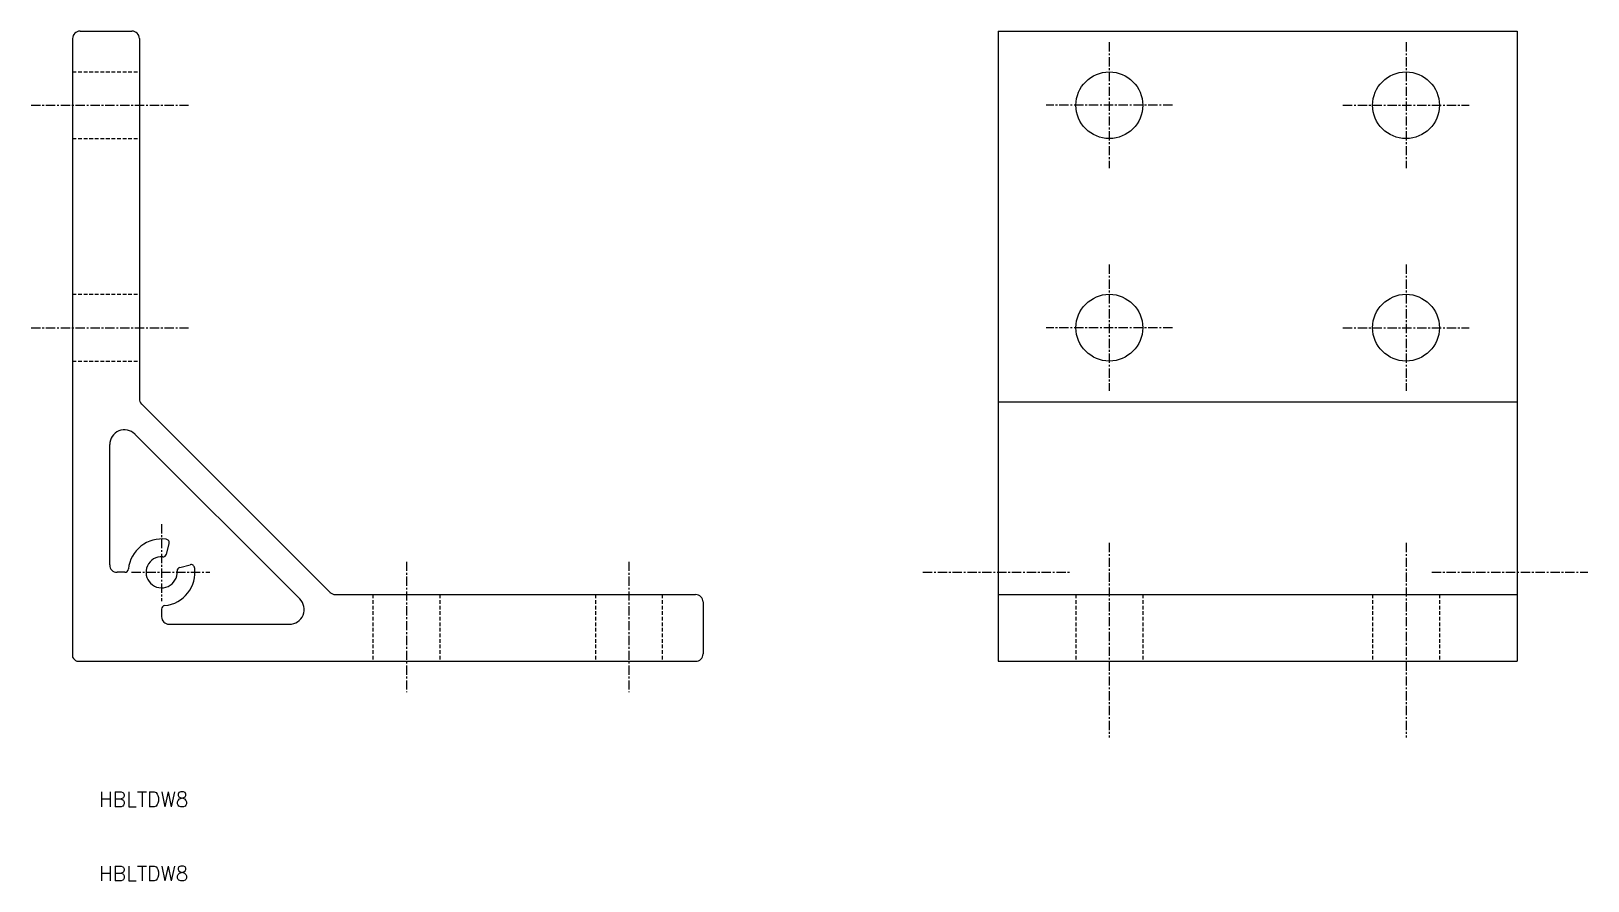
# Model space of a CAD drawing. Extents: x -18 to 192, y -42 to 73.
import ezdxf

# ---------------------------------------------------------------- set-up
doc = ezdxf.new("R2010")
doc.units = 0
doc.linetypes.add('CENTER', pattern=[2, 1.25, -0.25, 0.25, -0.25])
doc.linetypes.add('DASHED', pattern=[0.75, 0.5, -0.25])
doc.layers.get('0').update_dxf_attribs({"linetype": 'CONTINUOUS'})
doc.layers.add('CENTER', color=1, linetype='CENTER')
doc.styles.get("Standard").update_dxf_attribs({"font": 'txt.shx', "bigfont": 'bigfont.shx'})

msp = doc.modelspace()

# ---------------------------------------------------------------- linework, layer by layer
at = {"color": 7, "linetype": 'CONTINUOUS'}
for p, q in [((-12, 72), (-12, -11.45)), ((-11, 73), (-4, 73)), ((-3, 72), (-3, 23.41)), ((112.78, 73), (112.78, -12)), ((112.78, 73), (182.78, 73)), ((182.78, 73), (182.78, -12)), ((-2.71, 22.71), (22.71, -2.71)), ((112.78, 23), (182.78, 23)), ((-7, 1), (-7, 17.22)), ((-3.59, 18.64), (18.64, -3.59)), ((0.66, 2.46), (1.03, 3.83)), ((-4.97, 0), (-6, 0)), ((2.46, 0.66), (3.83, 1.03)), ((23.41, -3), (72, -3)), ((73, -4), (73, -11)), ((112.78, -3), (182.78, -3)), ((0, -4.97), (0, -6)), ((1, -7), (17.22, -7)), ((-11.45, -12), (72, -12)), ((112.78, -12), (182.78, -12))]:
    msp.add_line(p, q, dxfattribs=at)
at = {"color": 3, "linetype": 'DASHED'}
for p, q in [((-12, 67.5), (-3, 67.5)), ((-12, 58.5), (-3, 58.5)), ((-12, 37.5), (-3, 37.5)), ((-12, 28.5), (-3, 28.5)), ((28.5, -3), (28.5, -12)), ((37.5, -3), (37.5, -12)), ((58.5, -3), (58.5, -12)), ((67.5, -3), (67.5, -12)), ((123.28, -3), (123.28, -12)), ((132.28, -3), (132.28, -12)), ((163.28, -3), (163.28, -12)), ((172.28, -3), (172.28, -12))]:
    msp.add_line(p, q, dxfattribs=at)
at = {"color": 7, "linetype": 'CONTINUOUS'}
for centre in [(127.78, 63), (167.78, 63), (127.78, 33), (167.78, 33)]:
    msp.add_circle(centre, 4.5, dxfattribs=at)
for centre, radius, start, end in [((-11, 72), 1, 90, 180), ((-4, 72), 1, 0, 90), ((-2, 23.41), 1, 180, 225), ((-5, 17.22), 2, 45, 180), ((0, 0), 4.5, 82.1805, 174.2608), ((0.54, 3.96), 0.5, 345, 82.1805), ((0, 0), 2.1, 86.087, 3.9124), ((0.18, 2.59), 0.5, 266.087, 345), ((-6, 1), 1, 180, 270), ((-4.97, 0.5), 0.5, 270, 354.2608), ((0, 0), 4.5, 275.7392, 7.8192), ((2.59, 0.18), 0.5, 105, 183.9124), ((3.96, 0.54), 0.5, 7.8193, 105), ((17.22, -5), 2, 270, 45), ((23.41, -2), 1, 225, 270), ((72, -4), 1, 0, 90), ((0.5, -4.97), 0.5, 95.7392, 180), ((1, -6), 1, 180, 270), ((-10.7, -10.7), 1.5, 209.9264, 240.0736), ((72, -11), 1, 270, 0)]:
    msp.add_arc(centre, radius, start, end, dxfattribs=at)
at = {"layer": 'CENTER', "color": 1, "linetype": 'CENTER'}
for p, q in [((127.78, 71.5), (127.78, 54.5)), ((167.78, 71.5), (167.78, 54.5)), ((-17.59, 63), (3.64, 63)), ((136.28, 63), (119.28, 63)), ((159.28, 63), (176.28, 63)), ((127.78, 41.5), (127.78, 24.5)), ((167.78, 41.5), (167.78, 24.5)), ((-17.59, 33), (3.64, 33)), ((136.28, 33), (119.28, 33)), ((159.28, 33), (176.28, 33)), ((0, 6.5), (0, -3.91)), ((127.78, 3.97), (127.78, -22.28)), ((167.78, 3.97), (167.78, -22.28)), ((-4.05, 0), (6.5, 0)), ((33, 1.43), (33, -16.16)), ((63, 1.43), (63, -16.16)), ((102.65, 0), (122.46, 0)), ((171.26, 0), (192.3, 0))]:
    msp.add_line(p, q, dxfattribs=at)

# ---------------------------------------------------------------- texts
at = {"color": 7, "linetype": 'CONTINUOUS'}
for p in [(-8.47, -31.62), (-8.47, -41.62)]:
    msp.add_text('HBLTDW8', height=2, dxfattribs=at).set_placement(p)

doc.saveas('drawing.dxf')
